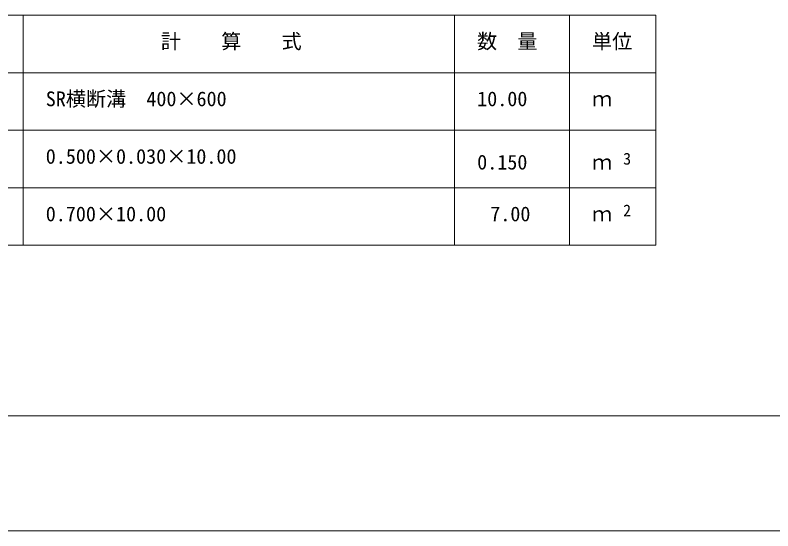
# Model space of a CAD drawing. Units: millimetres, scale not verified. Extents: x 0 to 84100, y 0 to 59400.
# Drawn here: x 26145 to 39321, y 0 to 8963 of the extents above; entities that cross this region are included whole.
import ezdxf
from ezdxf.enums import TextEntityAlignment as Align

# ---------------------------------------------------------------- set-up
doc = ezdxf.new("R2010")
doc.units = ezdxf.units.MM
doc.header["$LTSCALE"] = 100
for name, color, linetype, lineweight in [('D-MTR-FRAM（材料表図枠）', 2, 'Continuous', 18), ('D-TTL(外枠）', 2, 'Continuous', 18), ('DEFPOINTS_2', 8, 'Continuous', 18)]:
    doc.layers.add(name, color=color, linetype=linetype, lineweight=lineweight)
doc.layers.add('D-MTR-TXT(文字列）', color=7, linetype='Continuous')
doc.styles.add('ＭＳ ゴシック', font='')
doc.styles.get('ＭＳ ゴシック').set_extended_font_data('MS Gothic')

msp = doc.modelspace()

# ---------------------------------------------------------------- linework, layer by layer
at = {"layer": 'D-MTR-FRAM（材料表図枠）'}
for p, q in [((23284.6, 8963), (37284.6, 8963)), ((26284.6, 4963), (26284.6, 8963)), ((33784.6, 4963), (33784.6, 8963)), ((35784.6, 5763), (35784.6, 8963)), ((35784.6, 4963), (35784.6, 8963)), ((37284.6, 4963), (37284.6, 8963)), ((23284.6, 7963), (37284.6, 7963)), ((23284.6, 6963), (37284.6, 6963)), ((23284.6, 5963), (37284.6, 5963)), ((23284.6, 4963), (37284.6, 4963))]:
    msp.add_line(p, q, dxfattribs=at)
at = {"layer": 'D-TTL(外枠）'}
msp.add_line((81800, 2000), (2300, 2000), dxfattribs=at)
at = {"layer": 'DEFPOINTS_2'}
msp.add_line((0, 0), (84100, 0), dxfattribs=at)

# ---------------------------------------------------------------- texts
at = {"layer": 'D-MTR-TXT(文字列）', "style": 'ＭＳ ゴシック'}
for s, height, p in [('計\u3000\u3000算\u3000\u3000式', 256.6, (28677.7, 8303.3)), ('数\u3000量', 256.6, (34176.9, 8303.3)), ('単位', 256.6, (36176.9, 8303.3)), ('SR横断溝\u3000400×600', 256.6, (26676.9, 7303.3)), ('10.00', 256.6, (34179.6, 7303.3)), ('ｍ', 256.6, (36176.9, 7303.3)), ('0.500×0.030×10.00', 256.6, (26676.9, 6303.3)), ('0.150', 256.6, (34179.6, 6203.3)), ('ｍ', 256.6, (36176.9, 6203.3)), ('3', 205.3, (36717.1, 6303.8)), ('2', 205.3, (36717.1, 5403.8)), ('0.700×10.00', 256.6, (26676.9, 5303.3)), ('7.00', 256.6, (34407, 5303.3)), ('ｍ', 256.6, (36176.9, 5303.3))]:
    msp.add_text(s, height=height, dxfattribs=at).set_placement(p, align=Align.BOTTOM_LEFT)

doc.saveas('drawing.dxf')
